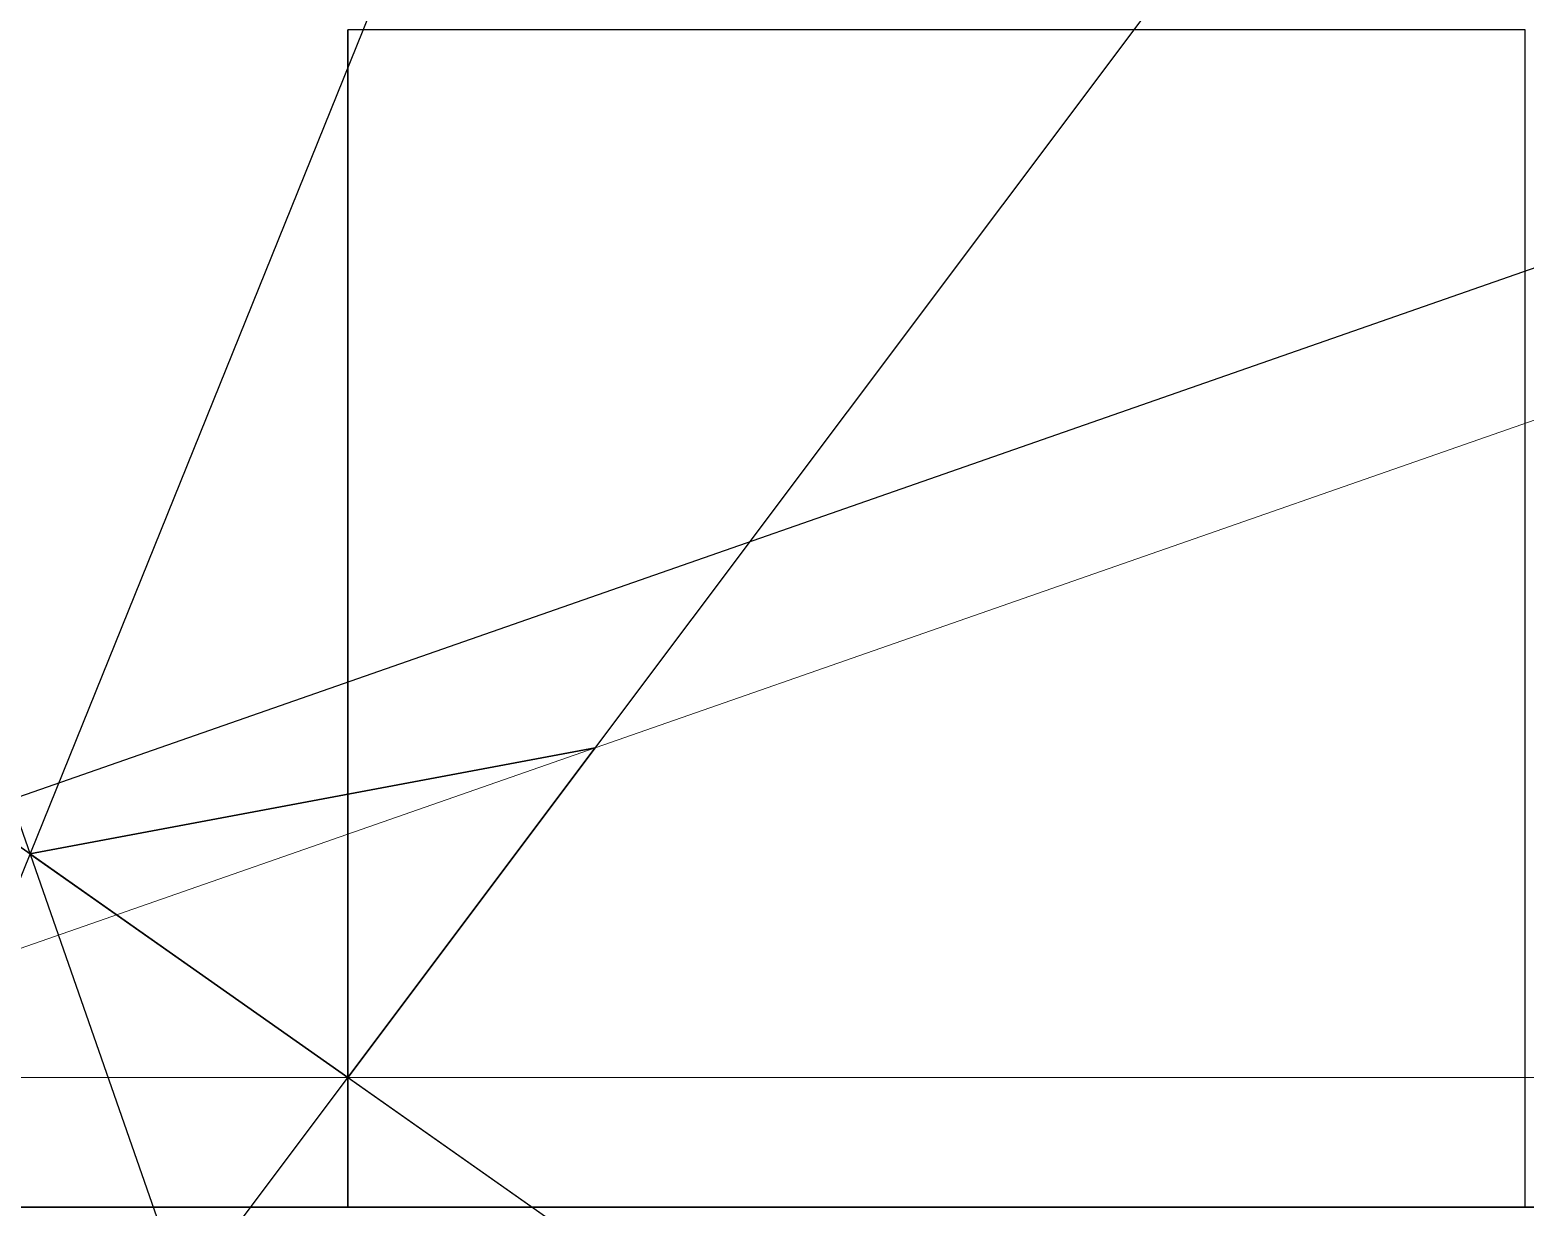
# Model space of a CAD drawing. Header units: inches. Extents: x -27 to 100, y 0 to 100.
import ezdxf

# ---------------------------------------------------------------- set-up
doc = ezdxf.new("R2010")
doc.units = ezdxf.units.IN
doc.header["$MEASUREMENT"] = 0

msp = doc.modelspace()

# ---------------------------------------------------------------- linework, layer by layer
at = {"color": 3}
for p, q in [((100, 100), (0, 100)), ((0, 100), (0, 0)), ((100, 0), (100, 100))]:
    msp.add_line(p, q, dxfattribs=at)
at = {"color": 5}
for p, q in [((0, 0, 100), (0, 100, 100)), ((0, 100, 100), (0, 100)), ((0, 100), (0, 0)), ((0, 0), (0, 0, 100))]:
    msp.add_line(p, q, dxfattribs=at)
at = {"lineweight": 30}
for p, q in [((21, 39, 15), (-27, 30, 6)), ((0, 11, 39), (21, 39, 15)), ((-27, 30, 6), (0, 11, 39))]:
    msp.add_line(p, q, dxfattribs=at)
for q in [(0, 11), (0, 0, 39)]:
    msp.add_line((0, 11, 39), q)
at = {"color": 240, "true_color": 0xed1f24}
for p, q in [((0, 0), (100, 0)), ((0, 0), (100, 0)), ((100, 0, 100), (0, 0, 100)), ((0, 0, 100), (0, 0)), ((100, 0), (100, 0, 100))]:
    msp.add_line(p, q, dxfattribs=at)
at = {"color": 4}
for direction in [(-0.2750891, -0.6807443, 0.6789059), (0.2078899, -0.5956846, 0.775849)]:
    msp.add_xline((-27, 30, 6), direction, dxfattribs=at)
for p, direction in [((0, 11), (0.6, 0.8)), ((0, 11, 39), (0.4948373, 0.6597831, -0.5655284)), ((0, 11), (-0.8178064, 0.5754934)), ((0, 11, 39), (-0.5784091, 0.4070287, -0.7069445)), ((21, 0, 15), (-0.6585046, 0, 0.7525767)), ((0, 0, 39), (-0.6332378, 0, -0.7739573))]:
    msp.add_xline(p, direction)
at = {"color": 91, "true_color": 0x5dfe6a}
msp.add_xline((34.125, 56.5), (-0.9441543, -0.3295035), dxfattribs=at)
at = {"color": 3, "lineweight": 20}
msp.add_xline((34.457, 43.696, 15), (-0.9441543, -0.3295035), dxfattribs=at)
at = {"color": 1, "lineweight": 20}
msp.add_xline((0, 11, 39), (0.9268072, 0, 0.3755375), dxfattribs=at)
at = {"color": 11, "true_color": 0xff6666}
msp.add_xline((-8.25, 0, 48.429), (0.9268072, 0, 0.3755375), dxfattribs=at)
at = {"lineweight": 30}
for p in [(21, 39, 15), (-27, 30, 6), (0, 11, 39)]:
    msp.add_point(p, dxfattribs=at)
for p in [(21, 39), (-27, 30), (0, 11, 39), (0, 11, 39), (-27, 0, 6), (21, 0, 15)]:
    msp.add_point(p)

doc.saveas('drawing.dxf')
